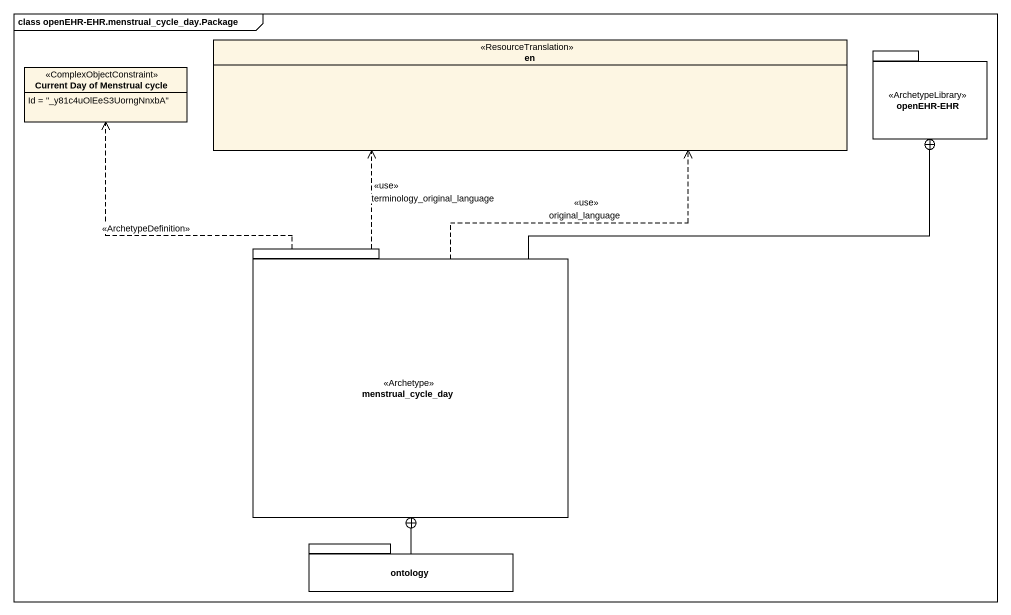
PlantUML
@startuml
mainframe class openEHR-EHR.menstrual_cycle_day.Package
hide circle
hide empty members
enum en <<ResourceTranslation>>
class "Current Day of Menstrual cycle" as Current_Day_of_Menstrual <<ComplexObjectConstraint>> {
  Id = "_y81c4uOlEeS3UorngNnxbA"
}
package "openEHR-EHR" as openEHR_EHR <<ArchetypeLibrary>> {
}
package menstrual_cycle_day <<Archetype>> {
}
package ontology {
}
menstrual_cycle_day .up.> en : <<use>>\nterminology_original_language
menstrual_cycle_day .up.> en : <<use>>\noriginal_language
menstrual_cycle_day .up.> Current_Day_of_Menstrual : <<ArchetypeDefinition>>
menstrual_cycle_day -right-+ openEHR_EHR
ontology -up-+ menstrual_cycle_day
@enduml
